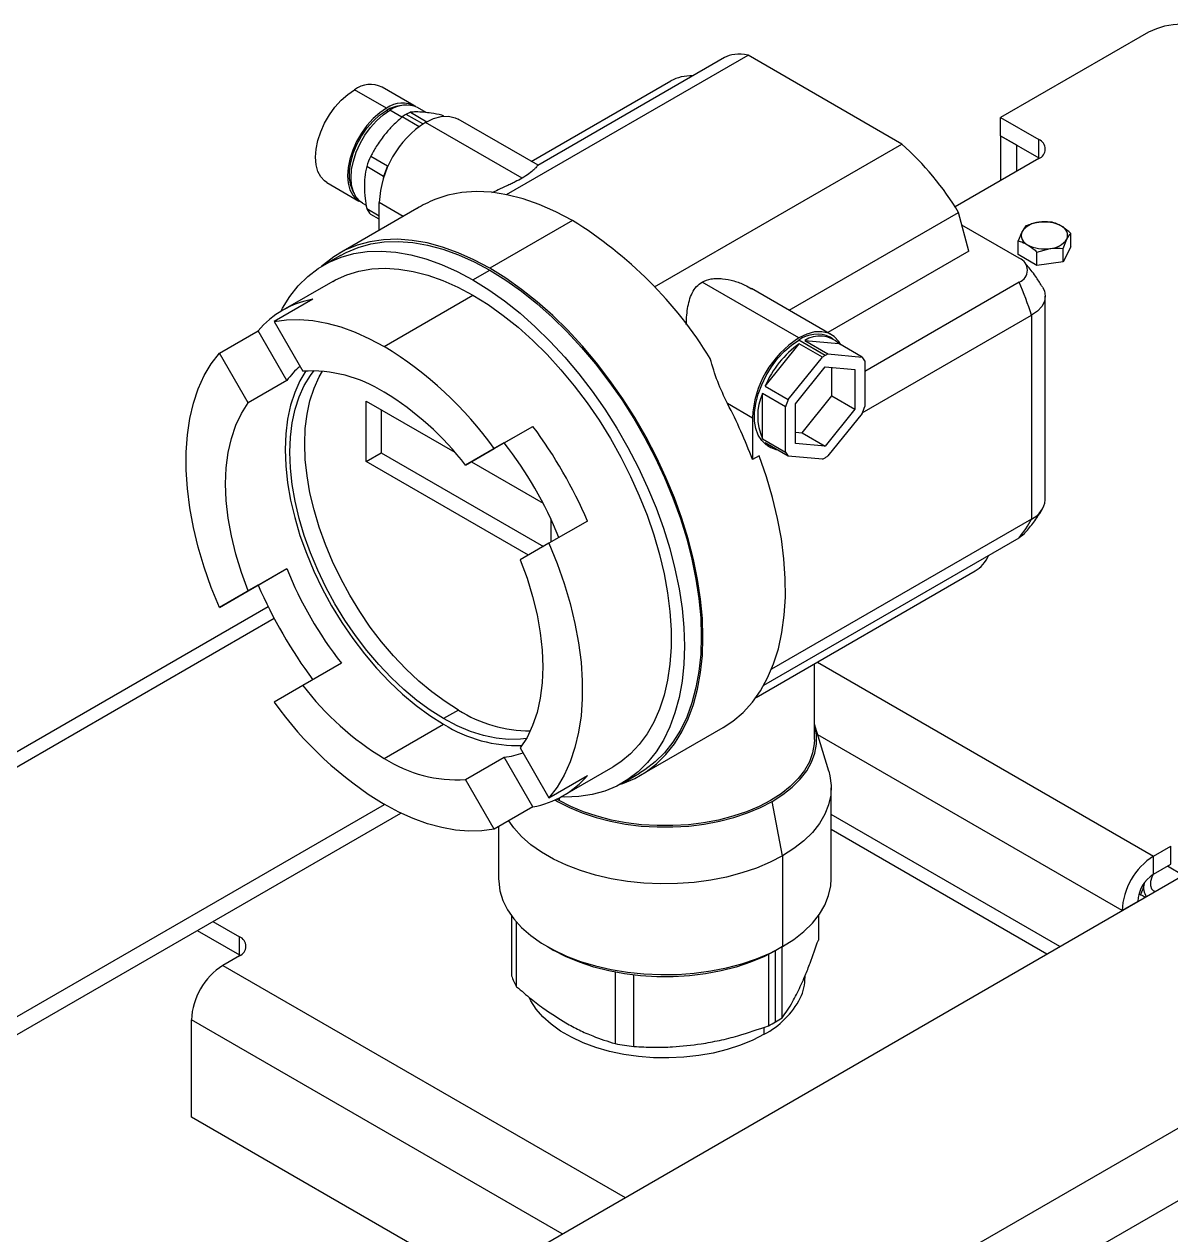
# Model space of a CAD drawing. Header units: metres. Extents: x 0 to 21025, y 0 to 14850.
# Drawn here: x 14417.8 to 14663.2, y 6301.2 to 6560.3 of the extents above; entities that cross this region are included whole.
import ezdxf

# ---------------------------------------------------------------- set-up
doc = ezdxf.new("R2010")
doc.units = ezdxf.units.M
doc.header["$LTSCALE"] = 25
doc.layers.add('SL4', color=4, linetype='Continuous')

msp = doc.modelspace()

# ---------------------------------------------------------------- linework, layer by layer
at = {"layer": 'SL4'}
for p, q in [((14658.448, 6558.588), (14626.798, 6540.317)), ((14521.032, 6523.833), (14572.719, 6553.671)), ((14605.651, 6534.66), (14572.719, 6553.671)), ((14567.658, 6553.161), (14527.713, 6530.101)), ((14526.326, 6530.949), (14556.164, 6548.174)), ((14495.31, 6542.324), (14488.468, 6546.273)), ((14501.209, 6542.908), (14494.368, 6546.857)), ((14495.663, 6541.638), (14495.31, 6541.842)), ((14498.633, 6540.405), (14496.07, 6541.885)), ((14502.287, 6538.381), (14498.69, 6540.458)), ((14503.121, 6538.958), (14499.565, 6541.01)), ((14500.44, 6541.468), (14503.943, 6539.446)), ((14503.844, 6541.387), (14501.969, 6542.469)), ((14507.597, 6540.622), (14507.175, 6540.866)), ((14626.798, 6540.317), (14634.944, 6535.615)), ((14626.798, 6536.428), (14626.798, 6540.317)), ((14524.354, 6527.353), (14503.671, 6539.293)), ((14527.759, 6530.121), (14510.671, 6539.986)), ((14626.798, 6536.431), (14626.794, 6536.428)), ((14626.794, 6536.428), (14626.794, 6526.828)), ((14626.794, 6536.428), (14630.162, 6534.484)), ((14626.798, 6536.428), (14634.944, 6531.726)), ((14634.944, 6531.726), (14634.944, 6535.615)), ((14552.688, 6504.085), (14605.651, 6534.66)), ((14630.164, 6534.485), (14630.162, 6534.484)), ((14630.162, 6534.484), (14630.162, 6528.772)), ((14491.955, 6532.08), (14495.571, 6529.992)), ((14634.944, 6531.533), (14617.052, 6521.204)), ((14634.944, 6531.726), (14635.104, 6531.629)), ((14494.696, 6527.736), (14491.08, 6529.824)), ((14494.752, 6527.369), (14494.696, 6527.736)), ((14482.569, 6526.419), (14489.41, 6522.469)), ((14493.772, 6516.201), (14493.772, 6522.147)), ((14498.921, 6519.174), (14493.772, 6522.147)), ((14501.826, 6520.851), (14485.212, 6511.26)), ((14490.17, 6522.03), (14490.969, 6521.569)), ((14491.08, 6520.843), (14493.772, 6519.289)), ((14493.772, 6518.549), (14491.955, 6519.598)), ((14581.521, 6499.085), (14617.773, 6520.013)), ((14619.99, 6511.736), (14617.773, 6520.013)), ((14535.137, 6518.272), (14517.46, 6508.067)), ((14630.783, 6510.211), (14618.499, 6517.303)), ((14632.192, 6517.148), (14631.387, 6515.913)), ((14637.799, 6517.943), (14634.996, 6517.91)), ((14640.184, 6512.337), (14640.99, 6514.302)), ((14641.795, 6512.636), (14641.795, 6515.537)), ((14619.99, 6511.736), (14589.798, 6494.307)), ((14630.581, 6511.046), (14630.581, 6513.948)), ((14634.577, 6511.542), (14637.381, 6512.304)), ((14641.795, 6512.636), (14640.184, 6509.435)), ((14640.184, 6509.435), (14640.184, 6512.337)), ((14485.462, 6510.827), (14481.842, 6508.737)), ((14634.577, 6508.64), (14630.581, 6511.046)), ((14634.577, 6508.64), (14634.577, 6511.542)), ((14640.184, 6509.435), (14634.577, 6508.64)), ((14513.839, 6505.568), (14517.46, 6507.658)), ((14483.842, 6505.273), (14473.108, 6499.076)), ((14583.574, 6493.166), (14562.892, 6505.106)), ((14630.783, 6505.098), (14597.716, 6486.008)), ((14479.531, 6501.456), (14471.258, 6496.68)), ((14494.832, 6491.33), (14513.839, 6502.302)), ((14590.574, 6493.859), (14573.485, 6503.724)), ((14636.354, 6458.482), (14636.354, 6502.119)), ((14471.258, 6496.68), (14477.406, 6486.031)), ((14597.186, 6477.116), (14633.425, 6498.037)), ((14633.425, 6498.037), (14633.425, 6454.4)), ((14459.558, 6489.923), (14467.831, 6494.699)), ((14473.979, 6484.05), (14467.831, 6494.699)), ((14576.387, 6482.82), (14583.69, 6491.906)), ((14589.231, 6489.411), (14583.574, 6492.676)), ((14588.64, 6489.048), (14583.69, 6491.906)), ((14584.872, 6492.588), (14589.822, 6489.73)), ((14584.872, 6492.588), (14592.176, 6491.935)), ((14590.981, 6492.931), (14590.274, 6493.34)), ((14597.126, 6489.077), (14592.176, 6491.935)), ((14465.706, 6479.274), (14459.558, 6489.923)), ((14581.337, 6479.963), (14588.64, 6489.048)), ((14589.822, 6489.73), (14597.126, 6489.077)), ((14582.867, 6479.038), (14589.231, 6486.955)), ((14589.231, 6486.955), (14595.595, 6486.386)), ((14590.645, 6480.757), (14590.645, 6486.828)), ((14595.595, 6486.386), (14595.595, 6477.9)), ((14597.716, 6488.237), (14597.716, 6478.498)), ((14473.979, 6484.05), (14465.706, 6479.274)), ((14580.746, 6478.44), (14575.796, 6481.297)), ((14575.796, 6471.559), (14575.796, 6481.297)), ((14576.387, 6482.82), (14581.337, 6479.963)), ((14584.281, 6472.841), (14590.645, 6480.757)), ((14590.645, 6480.757), (14595.595, 6477.9)), ((14490.989, 6479.653), (14509.94, 6468.713)), ((14490.989, 6466.727), (14490.989, 6479.653)), ((14573.675, 6476.02), (14568.337, 6479.101)), ((14580.746, 6468.701), (14580.746, 6478.44)), ((14582.867, 6470.552), (14582.867, 6479.038)), ((14494.171, 6477.817), (14494.171, 6468.564)), ((14573.675, 6476.02), (14573.675, 6467.13)), ((14595.595, 6477.9), (14589.231, 6469.983)), ((14597.126, 6476.975), (14589.822, 6467.89)), ((14518.406, 6469.461), (14526.68, 6474.237)), ((14520.532, 6470.687), (14526.68, 6474.237)), ((14582.867, 6472.967), (14584.281, 6472.841)), ((14584.281, 6472.841), (14589.231, 6469.983)), ((14520.532, 6470.687), (14512.259, 6465.911)), ((14575.796, 6471.559), (14580.746, 6468.701)), ((14581.337, 6467.86), (14576.387, 6470.718)), ((14589.231, 6469.983), (14582.867, 6470.552)), ((14490.989, 6466.727), (14494.171, 6468.564)), ((14494.171, 6468.564), (14528.913, 6448.508)), ((14512.259, 6465.911), (14518.406, 6469.461)), ((14575.089, 6467.946), (14573.675, 6467.13)), ((14576.875, 6470.13), (14577.582, 6469.721)), ((14588.64, 6467.207), (14581.337, 6467.86)), ((14525.732, 6446.67), (14490.989, 6466.727)), ((14513.526, 6466.643), (14528.847, 6457.798)), ((14538.38, 6453.972), (14530.106, 6449.197)), ((14530.496, 6454.447), (14530.496, 6449.421)), ((14633.425, 6454.4), (14577.764, 6422.267)), ((14576.118, 6418.832), (14630.783, 6450.389)), ((14530.106, 6449.197), (14523.959, 6445.646)), ((14465.706, 6439.028), (14473.979, 6443.804)), ((14467.831, 6440.254), (14473.979, 6443.804)), ((14574.452, 6416.212), (14621.351, 6443.286)), ((14467.831, 6440.254), (14459.558, 6435.478)), ((14459.558, 6435.478), (14465.706, 6439.028)), ((14469.977, 6435.631), (13961.964, 6142.362)), ((13966.726, 6141.89), (14471.25, 6433.145)), ((14587.569, 6423.784), (14659.525, 6382.245)), ((14485.679, 6423.539), (14477.406, 6418.763)), ((14586.936, 6407.22), (14586.936, 6423.419)), ((14477.406, 6418.763), (14471.258, 6415.213)), ((14157.984, 6031.479), (14826.202, 6417.233)), ((14510.742, 6413.504), (14507.56, 6411.667)), ((14838.051, 6408.52), (14164.72, 6019.813)), ((14494.832, 6403.143), (14507.56, 6410.491)), ((14549.707, 6399.54), (14567.385, 6409.745)), ((14590.002, 6400.397), (14586.949, 6410.458)), ((14652.789, 6370.58), (14587.637, 6408.191)), ((14512.259, 6398.644), (14520.532, 6403.42)), ((14526.68, 6392.771), (14520.532, 6403.42)), ((14523.959, 6405.4), (14530.106, 6394.752)), ((14533.103, 6395.15), (14543.837, 6401.347)), ((14518.406, 6387.995), (14512.259, 6398.644)), ((14530.106, 6394.752), (14538.38, 6399.527)), ((14545.837, 6397.883), (14549.457, 6399.973)), ((14590.536, 6377.417), (14590.536, 6396.85)), ((14013.024, 6115.163), (14494.867, 6393.325)), ((14526.68, 6392.771), (14518.406, 6387.995)), ((14532.309, 6394.158), (14531.798, 6394.46)), ((14532.309, 6394.716), (14532.309, 6394.158)), ((14580.109, 6382.318), (14577.917, 6393.954)), ((14013.024, 6111.274), (14498.384, 6391.467)), ((14639.485, 6362.898), (14590.536, 6391.155)), ((14519.336, 6388.532), (14519.336, 6377.417)), ((14636.695, 6361.287), (14590.536, 6387.934)), ((14580.109, 6382.318), (14580.109, 6362.885)), ((14659.525, 6382.245), (14663.228, 6384.383)), ((14659.525, 6378.357), (14659.525, 6382.245)), ((14663.228, 6380.495), (14663.228, 6384.383)), ((14111.687, 6058.206), (14670.129, 6380.588)), ((14659.525, 6378.357), (14663.228, 6380.495)), ((14665.869, 6378.129), (14662.5, 6380.074)), ((14659.464, 6374.899), (14659.869, 6374.665)), ((14656.157, 6372.524), (14652.789, 6370.58)), ((14656.157, 6372.524), (14656.157, 6372.522)), ((14656.765, 6373.982), (14656.42, 6374.181)), ((14522.1, 6369.477), (14522.1, 6356.619)), ((14587.773, 6369.477), (14587.773, 6364.28)), ((14652.789, 6370.58), (14652.789, 6370.578)), ((14458.16, 6368.246), (14463.819, 6364.979)), ((14523.182, 6354.289), (14523.182, 6368.126)), ((14454.792, 6366.301), (14463.819, 6361.091)), ((14463.819, 6361.091), (14463.819, 6364.979)), ((14529.759, 6362.887), (14531.174, 6362.07)), ((14578.625, 6346.775), (14578.625, 6362.027)), ((14580.109, 6362.885), (14578.695, 6362.068)), ((14580.056, 6347.654), (14580.056, 6362.854)), ((14463.819, 6360.897), (14460.283, 6358.856)), ((14460.283, 6358.856), (14546.384, 6309.151)), ((14463.819, 6361.091), (14463.979, 6360.994)), ((14577.101, 6361.206), (14577.101, 6345.948)), ((14544.265, 6357.391), (14544.265, 6342.118)), ((14548.301, 6341.494), (14548.301, 6356.769)), ((14584.936, 6356.35), (14584.936, 6356.644)), ((14453.548, 6326.389), (14453.548, 6347.191)), ((14532.912, 6301.375), (14453.548, 6347.191)), ((14576.15, 6344.104), (14576.15, 6345.636)), ((14514.896, 6290.974), (14453.548, 6326.389))]:
    msp.add_line(p, q, dxfattribs=at)
at = {"layer": 'SL4', "flags": 128}
for points in [[(14482.569, 6526.419), (14482.077, 6526.755), (14481.242, 6527.649), (14480.628, 6528.816), (14480.251, 6530.221), (14480.125, 6531.821), (14480.251, 6533.568), (14480.628, 6535.407), (14481.242, 6537.284), (14482.077, 6539.142), (14483.105, 6540.923), (14484.297, 6542.574), (14485.615, 6544.045), (14487.02, 6545.29), (14488.468, 6546.273)], [(14495.31, 6542.324), (14493.861, 6541.341), (14492.456, 6540.095), (14491.138, 6538.625), (14489.946, 6536.973), (14488.918, 6535.192), (14488.084, 6533.335), (14487.469, 6531.458), (14487.093, 6529.618), (14486.966, 6527.872), (14487.093, 6526.272), (14487.469, 6524.867), (14488.084, 6523.7), (14488.918, 6522.805), (14489.802, 6522.271)], [(14488.488, 6524.089), (14488.214, 6524.512), (14487.686, 6525.782), (14487.417, 6527.288), (14487.417, 6528.977), (14487.686, 6530.792), (14488.214, 6532.672), (14488.984, 6534.553), (14489.97, 6536.37), (14491.137, 6538.062), (14492.446, 6539.571), (14493.853, 6540.845), (14495.31, 6541.842)], [(14490.17, 6522.03), (14489.678, 6522.367), (14488.844, 6523.261), (14488.229, 6524.428), (14487.853, 6525.833), (14487.726, 6527.433), (14487.853, 6529.179), (14488.229, 6531.019), (14488.844, 6532.896), (14489.678, 6534.753), (14490.707, 6536.535), (14491.898, 6538.186), (14493.216, 6539.656), (14494.621, 6540.902), (14496.07, 6541.885)], [(14503.671, 6539.293), (14505.39, 6540.112), (14507.057, 6540.558), (14508.621, 6540.619), (14510.035, 6540.292), (14510.671, 6539.986)], [(14535.137, 6518.272), (14531.579, 6520.166), (14528.042, 6521.727), (14524.549, 6522.945), (14521.12, 6523.815), (14517.776, 6524.329), (14514.539, 6524.486), (14511.427, 6524.283), (14508.459, 6523.723), (14505.654, 6522.808)], [(14472.701, 6498.835), (14473.066, 6499.522), (14474.648, 6502.064), (14476.448, 6504.334), (14478.458, 6506.318), (14480.665, 6508.006), (14483.058, 6509.388), (14485.624, 6510.456), (14488.346, 6511.205), (14491.212, 6511.63), (14494.204, 6511.728), (14497.306, 6511.501), (14500.5, 6510.947), (14503.769, 6510.072), (14507.095, 6508.878), (14510.458, 6507.375), (14513.839, 6505.568)], [(14517.46, 6508.067), (14514.051, 6509.887), (14510.662, 6511.403), (14507.311, 6512.605), (14504.017, 6513.488), (14500.797, 6514.045), (14497.671, 6514.275), (14494.656, 6514.175), (14491.768, 6513.747), (14489.023, 6512.992), (14486.438, 6511.916), (14484.027, 6510.523), (14481.802, 6508.822), (14481.436, 6508.497)], [(14485.462, 6510.827), (14486.679, 6511.478), (14489.244, 6512.546), (14491.967, 6513.295), (14494.832, 6513.72), (14497.824, 6513.818), (14500.926, 6513.591), (14504.121, 6513.037), (14507.39, 6512.162), (14510.715, 6510.969), (14514.078, 6509.465), (14517.46, 6507.658)], [(14483.842, 6505.273), (14484.42, 6505.594), (14486.846, 6506.69), (14489.431, 6507.473), (14492.159, 6507.938), (14495.014, 6508.083), (14497.98, 6507.906), (14501.039, 6507.409), (14504.172, 6506.594), (14507.363, 6505.467), (14510.592, 6504.033), (14513.839, 6502.302)], [(14545.426, 6397.651), (14545.896, 6397.807), (14548.481, 6398.884), (14550.893, 6400.277), (14553.118, 6401.978), (14555.143, 6403.977), (14556.958, 6406.265), (14558.552, 6408.827), (14559.915, 6411.649), (14561.042, 6414.717), (14561.925, 6418.011), (14562.559, 6421.515), (14562.941, 6425.208), (14563.068, 6429.071), (14562.941, 6433.08), (14562.559, 6437.214), (14561.925, 6441.45), (14561.042, 6445.764), (14559.915, 6450.132), (14558.552, 6454.529), (14556.958, 6458.932), (14555.143, 6463.314), (14553.118, 6467.652), (14550.893, 6471.922), (14548.481, 6476.099), (14545.896, 6480.16), (14543.152, 6484.084), (14540.264, 6487.846), (14537.249, 6491.427), (14534.122, 6494.807), (14530.903, 6497.966), (14527.609, 6500.887), (14524.257, 6503.554), (14520.868, 6505.952), (14517.46, 6508.067)], [(14517.46, 6507.658), (14520.842, 6505.56), (14524.205, 6503.181), (14527.53, 6500.535), (14530.799, 6497.636), (14533.993, 6494.501), (14537.095, 6491.148), (14540.087, 6487.595), (14542.953, 6483.861), (14545.676, 6479.969), (14548.241, 6475.939), (14550.634, 6471.794), (14552.841, 6467.557), (14554.851, 6463.253), (14556.652, 6458.904), (14558.233, 6454.536), (14559.586, 6450.173), (14560.704, 6445.839), (14561.58, 6441.558), (14562.209, 6437.355), (14562.588, 6433.253), (14562.715, 6429.275), (14562.588, 6425.443), (14562.209, 6421.778), (14561.58, 6418.301), (14560.704, 6415.032), (14559.586, 6411.988), (14558.233, 6409.188), (14556.652, 6406.646), (14554.851, 6404.376), (14552.841, 6402.392), (14550.634, 6400.704), (14549.457, 6399.973)], [(14513.839, 6505.568), (14517.221, 6503.47), (14520.584, 6501.091), (14523.91, 6498.445), (14527.179, 6495.546), (14530.373, 6492.411), (14533.475, 6489.058), (14536.467, 6485.505), (14539.332, 6481.771), (14542.055, 6477.879), (14544.621, 6473.849), (14547.014, 6469.704), (14549.221, 6465.467), (14551.231, 6461.163), (14553.031, 6456.814), (14554.613, 6452.446), (14555.966, 6448.083), (14557.084, 6443.749), (14557.96, 6439.468), (14558.589, 6435.265), (14558.968, 6431.163), (14559.094, 6427.185), (14558.968, 6423.353), (14558.589, 6419.688), (14557.96, 6416.211), (14557.084, 6412.942), (14555.966, 6409.898), (14554.613, 6407.098), (14553.031, 6404.556), (14551.231, 6402.286), (14549.221, 6400.302), (14547.014, 6398.614), (14544.621, 6397.232), (14542.055, 6396.164), (14539.332, 6395.415), (14536.467, 6394.99), (14533.475, 6394.891), (14532.69, 6394.918)], [(14635.781, 6504.045), (14636.162, 6503.245), (14636.354, 6502.119), (14636.162, 6500.993), (14635.593, 6499.91), (14634.669, 6498.912), (14633.425, 6498.037)], [(14513.839, 6502.302), (14517.087, 6500.284), (14520.316, 6497.989), (14523.506, 6495.433), (14526.64, 6492.629), (14529.699, 6489.595), (14532.665, 6486.347), (14535.52, 6482.906), (14538.248, 6479.291), (14540.833, 6475.524), (14543.259, 6471.626), (14545.513, 6467.621), (14547.581, 6463.532), (14549.451, 6459.383), (14551.112, 6455.198), (14552.554, 6451.002), (14553.769, 6446.819), (14554.749, 6442.675), (14555.49, 6438.593), (14555.986, 6434.598), (14556.235, 6430.712), (14556.235, 6426.959), (14555.986, 6423.361), (14555.49, 6419.938), (14554.749, 6416.711), (14553.769, 6413.699), (14552.554, 6410.919), (14551.112, 6408.388), (14549.451, 6406.121), (14547.581, 6404.131), (14545.513, 6402.429), (14543.837, 6401.347)], [(14471.258, 6496.68), (14473.918, 6497.037), (14476.69, 6497.098), (14479.561, 6496.862), (14482.515, 6496.33), (14485.535, 6495.506), (14488.606, 6494.394), (14491.711, 6492.999), (14494.832, 6491.33)], [(14592.564, 6491.71), (14592.148, 6492.4), (14591.158, 6493.46), (14589.938, 6494.165), (14588.524, 6494.492), (14586.96, 6494.431), (14585.293, 6493.985), (14583.574, 6493.166)], [(14576.875, 6470.13), (14576.603, 6470.3), (14575.642, 6471.171), (14574.897, 6472.33), (14574.389, 6473.746), (14574.131, 6475.38), (14574.131, 6477.187), (14574.389, 6479.118), (14574.897, 6481.121), (14575.642, 6483.14), (14576.603, 6485.121), (14577.754, 6487.009), (14579.065, 6488.754), (14580.498, 6490.307), (14582.015, 6491.627), (14583.574, 6492.676)], [(14459.558, 6435.478), (14457.817, 6439.764), (14456.304, 6444.065), (14455.029, 6448.356), (14453.999, 6452.609), (14453.221, 6456.799), (14452.7, 6460.9), (14452.439, 6464.887), (14452.439, 6468.734), (14452.7, 6472.419), (14453.221, 6475.918), (14453.999, 6479.21), (14455.029, 6482.275), (14456.304, 6485.093), (14457.817, 6487.648), (14459.558, 6489.923)], [(14478.057, 6486.094), (14476.799, 6484.007), (14475.666, 6481.502), (14474.776, 6478.755), (14474.135, 6475.787), (14473.748, 6472.62), (14473.619, 6469.279), (14473.748, 6465.788), (14474.135, 6462.175), (14474.776, 6458.467), (14475.666, 6454.692), (14476.799, 6450.879), (14478.166, 6447.057), (14479.757, 6443.255), (14481.56, 6439.501), (14483.56, 6435.826), (14485.743, 6432.255), (14488.092, 6428.818), (14490.59, 6425.539), (14493.216, 6422.444), (14495.952, 6419.556), (14498.776, 6416.898), (14501.667, 6414.489), (14504.602, 6412.348), (14507.56, 6410.491)], [(14507.56, 6411.667), (14504.691, 6413.468), (14501.843, 6415.545), (14499.039, 6417.881), (14496.3, 6420.46), (14493.647, 6423.261), (14491.099, 6426.263), (14488.677, 6429.444), (14486.398, 6432.778), (14484.28, 6436.241), (14482.34, 6439.807), (14480.591, 6443.447), (14479.048, 6447.136), (14477.722, 6450.843), (14476.623, 6454.542), (14475.759, 6458.204), (14475.138, 6461.8), (14474.763, 6465.305), (14474.637, 6468.691), (14474.763, 6471.932), (14475.138, 6475.004), (14475.759, 6477.883), (14476.623, 6480.548), (14477.722, 6482.977), (14479.048, 6485.154), (14479.805, 6486.156)], [(14510.742, 6413.504), (14507.873, 6415.305), (14505.025, 6417.382), (14502.221, 6419.718), (14499.482, 6422.297), (14496.828, 6425.098), (14494.281, 6428.1), (14491.859, 6431.281), (14489.58, 6434.615), (14487.462, 6438.078), (14485.522, 6441.644), (14483.773, 6445.284), (14482.23, 6448.972), (14480.904, 6452.68), (14479.805, 6456.379), (14478.941, 6460.04), (14478.32, 6463.637), (14477.945, 6467.142), (14477.819, 6470.528), (14477.945, 6473.769), (14478.32, 6476.841), (14478.941, 6479.72), (14479.805, 6482.385), (14480.904, 6484.814), (14481.62, 6486.067)], [(14465.706, 6439.028), (14464.26, 6442.963), (14463.06, 6446.892), (14462.117, 6450.785), (14461.438, 6454.609), (14461.028, 6458.335), (14460.891, 6461.931), (14461.028, 6465.369), (14461.438, 6468.622), (14462.117, 6471.662), (14463.06, 6474.466), (14464.26, 6477.01), (14465.706, 6479.274)], [(14567.385, 6409.745), (14569.495, 6411.134), (14571.682, 6412.997), (14573.656, 6415.167), (14575.406, 6417.63), (14576.921, 6420.372), (14578.194, 6423.378), (14579.215, 6426.629), (14579.98, 6430.108), (14580.484, 6433.793), (14580.724, 6437.663), (14580.699, 6441.696), (14580.408, 6445.868), (14579.854, 6450.155), (14579.039, 6454.532), (14577.969, 6458.974), (14576.65, 6463.454), (14575.089, 6467.946)], [(14631.959, 6451.332), (14631.562, 6450.937), (14630.783, 6450.389)], [(14530.106, 6449.197), (14531.848, 6444.911), (14533.36, 6440.61), (14534.636, 6436.319), (14535.665, 6432.065), (14536.443, 6427.875), (14536.965, 6423.774), (14537.226, 6419.788), (14537.226, 6415.94), (14536.965, 6412.256), (14536.443, 6408.756), (14535.665, 6405.464), (14534.636, 6402.4), (14533.36, 6399.581), (14531.848, 6397.027), (14530.106, 6394.752)], [(14523.959, 6445.646), (14525.405, 6441.712), (14526.604, 6437.782), (14527.548, 6433.89), (14528.227, 6430.065), (14528.637, 6426.34), (14528.774, 6422.744), (14528.637, 6419.305), (14528.227, 6416.053), (14527.548, 6413.013), (14526.604, 6410.209), (14525.405, 6407.665), (14523.959, 6405.4)], [(14525.263, 6407.411), (14524.022, 6407.257), (14521.474, 6407.197), (14518.821, 6407.459), (14516.081, 6408.043), (14513.277, 6408.944), (14510.43, 6410.155), (14507.56, 6411.667)], [(14577.917, 6393.954), (14580.194, 6395.413), (14582.193, 6397.002), (14583.894, 6398.703), (14585.278, 6400.497), (14586.329, 6402.364), (14587.036, 6404.285), (14587.392, 6406.238), (14587.392, 6408.202), (14587.036, 6410.155), (14586.949, 6410.458)], [(14586.936, 6407.22), (14586.893, 6406.254), (14586.543, 6404.331), (14585.846, 6402.439), (14584.811, 6400.6), (14583.449, 6398.834), (14581.774, 6397.159), (14579.805, 6395.595), (14577.564, 6394.158), (14575.075, 6392.864), (14572.365, 6391.727), (14569.464, 6390.761), (14566.404, 6389.974), (14563.219, 6389.377), (14559.942, 6388.975), (14556.611, 6388.773), (14553.262, 6388.773), (14549.931, 6388.975), (14546.654, 6389.377), (14543.469, 6389.974), (14540.409, 6390.761), (14537.508, 6391.727), (14534.798, 6392.864), (14532.309, 6394.158)], [(14590.002, 6400.397), (14590.251, 6399.447), (14590.525, 6397.371), (14590.434, 6395.29), (14589.978, 6393.225), (14589.163, 6391.197), (14587.997, 6389.227), (14586.491, 6387.335), (14584.661, 6385.541), (14582.527, 6383.863), (14580.109, 6382.318)], [(14518.406, 6387.995), (14515.747, 6387.638), (14512.975, 6387.577), (14510.104, 6387.813), (14507.15, 6388.344), (14504.13, 6389.169), (14501.059, 6390.281), (14497.954, 6391.676), (14494.832, 6393.345)], [(14531.409, 6394.277), (14531.956, 6393.954), (14534.484, 6392.64), (14537.236, 6391.485), (14540.182, 6390.503), (14543.29, 6389.705), (14546.525, 6389.098), (14549.852, 6388.69), (14553.236, 6388.484), (14556.637, 6388.484), (14560.021, 6388.69), (14563.348, 6389.098), (14566.583, 6389.705), (14569.691, 6390.503), (14572.637, 6391.485), (14575.389, 6392.64), (14577.917, 6393.954)], [(14580.109, 6382.318), (14577.434, 6380.923), (14574.527, 6379.69), (14571.419, 6378.634), (14568.142, 6377.765), (14564.73, 6377.092), (14561.217, 6376.621), (14557.64, 6376.358), (14554.035, 6376.305), (14550.439, 6376.464), (14546.889, 6376.831), (14543.422, 6377.404), (14540.073, 6378.176), (14536.877, 6379.14), (14533.866, 6380.285), (14531.071, 6381.601), (14528.521, 6383.073), (14526.242, 6384.686), (14524.257, 6386.425), (14522.588, 6388.27), (14521.507, 6389.785)], [(14519.336, 6377.417), (14519.348, 6376.896), (14519.622, 6374.82), (14520.258, 6372.771), (14521.25, 6370.77), (14522.588, 6368.836), (14524.257, 6366.991), (14526.242, 6365.253), (14528.521, 6363.639), (14531.071, 6362.167), (14533.866, 6360.852), (14536.877, 6359.706), (14540.073, 6358.742), (14543.422, 6357.97), (14546.889, 6357.397), (14550.439, 6357.03), (14554.035, 6356.872), (14557.64, 6356.925), (14561.217, 6357.188), (14564.73, 6357.658), (14568.142, 6358.332), (14571.419, 6359.201), (14574.527, 6360.257), (14577.434, 6361.489), (14580.109, 6362.885)], [(14580.109, 6362.885), (14582.527, 6364.429), (14584.661, 6366.107), (14586.491, 6367.901), (14587.997, 6369.793), (14589.163, 6371.763), (14589.978, 6373.791), (14590.434, 6375.856), (14590.536, 6377.417)], [(14659.427, 6378.298), (14659.165, 6377.757), (14658.889, 6376.809), (14658.863, 6375.944), (14659.09, 6375.266), (14659.464, 6374.899)], [(14578.695, 6362.068), (14576.082, 6360.709), (14573.236, 6359.516), (14570.191, 6358.501), (14566.978, 6357.675), (14563.633, 6357.048), (14560.193, 6356.626), (14556.695, 6356.413), (14553.178, 6356.413), (14549.68, 6356.626), (14546.24, 6357.048), (14542.895, 6357.675), (14539.682, 6358.501), (14536.637, 6359.516), (14533.791, 6360.709), (14531.178, 6362.068), (14531.174, 6362.07)], [(14576.15, 6344.104), (14573.732, 6342.852), (14571.094, 6341.758), (14568.266, 6340.835), (14565.282, 6340.094), (14562.177, 6339.543), (14558.986, 6339.19), (14555.749, 6339.038), (14552.502, 6339.088), (14549.283, 6339.342), (14546.131, 6339.794), (14543.082, 6340.441), (14540.172, 6341.274), (14537.435, 6342.284), (14534.903, 6343.459), (14532.606, 6344.785), (14530.571, 6346.246), (14528.821, 6347.826), (14527.378, 6349.506), (14526.258, 6351.267), (14526, 6351.779)]]:
    msp.add_lwpolyline(points, dxfattribs=at)
at = {"layer": 'SL4'}
for centre, radius, start, end in [((14665.519, 6544.941), 15.37, 62.60967, 117.39033), ((14560.461, 6540.032), 9.206, 87.57906, 117.82203), ((14491.907, 6541.632), 5.776, 64.78089, 126.52957), ((14498.708, 6537.665), 5.767, 60.16482, 126.11057), ((14499.127, 6535.726), 7.21, 94.40879, 121.96921), ((14499.508, 6537.243), 5.776, 64.78089, 126.52957), ((14506.237, 6529.477), 13.325, 120.04822, 124.50014), ((14505.363, 6530.991), 11.576, 115.16613, 120.05591), ((14515.174, 6521.221), 21.422, 122.4763, 177.5237), ((14634.169, 6533.574), 2.183, 290.78342, 69.21658), ((14511.355, 6523.255), 21.313, 155.54043, 162.04821), ((14514.971, 6521.167), 21.313, 155.54043, 162.04821), ((14495.834, 6523.255), 5.331, 206.89312, 223.30822), ((14487.889, 6441.574), 90.084, 31.59353, 58.36548), ((14635.237, 6513.217), 4.7, 92.93538, 144.99748), ((14636.207, 6510.418), 7.589, 61.76957, 99.18513), ((14638.992, 6515.107), 2.154, 338.03807, 68.05041), ((14633.384, 6515.107), 2.154, 158.03807, 248.05041), ((14637.14, 6516.997), 4.7, 272.93538, 324.99748), ((14636.169, 6519.796), 7.589, 241.76957, 279.18513), ((14629.813, 6507.654), 2.735, 290.78342, 69.21658), ((14538.584, 6466.573), 99.924, 18.35325, 22.67699), ((14483.332, 6481.365), 20.447, 100.7129, 139.29785), ((14587.486, 6487.334), 6.621, 65.0996, 126.21086), ((14588.126, 6487.807), 5.783, 45.54699, 124.23398), ((14453.016, 6422.611), 80.442, 35.62068, 58.6789), ((14595.077, 6475.094), 21.422, 122.4764, 177.5236), ((14595.607, 6474.848), 20.808, 124.93855, 157.47231), ((14595.848, 6477.959), 13.226, 120.02035, 123.02385), ((14595.257, 6478.982), 12.044, 116.82578, 120.02261), ((14593.021, 6485.565), 5.402, 29.64249, 40.55885), ((14488.004, 6473.762), 17.394, 130.07677, 143.73582), ((14479.207, 6457.011), 29.076, 57.49291, 93.55033), ((14462.271, 6427.675), 62.934, 37.41314, 58.84327), ((14587.111, 6476.428), 12.318, 156.71626, 203.28374), ((14472.58, 6429.231), 107.965, 20.55045, 27.51062), ((14601.217, 6471.373), 21.656, 156.63267, 160.95597), ((14577.246, 6485.564), 21.656, 336.63267, 340.95597), ((14443.783, 6412.867), 103.142, 23.48659, 36.51341), ((14455.954, 6419.893), 82.16, 21.81293, 38.18707), ((14579.871, 6473.686), 4.576, 220.42989, 259.57549), ((14585.441, 6471.373), 5.402, 209.64249, 220.55885), ((14582.614, 6478.979), 13.226, 300.02035, 303.02385), ((14583.205, 6477.956), 12.044, 296.82578, 300.02261), ((14631.35, 6458.981), 5.029, 294.37466, 354.3052), ((14610.585, 6466.571), 25.881, 321.29937, 331.94631), ((14550.257, 6474.333), 82.16, 201.81293, 218.18707), ((14562.429, 6481.36), 103.142, 203.48659, 216.51341), ((14527.393, 6457), 62.934, 217.41314, 238.84327), ((14536.649, 6462.064), 80.442, 215.62068, 238.6789), ((14526.289, 6438.26), 29.233, 237.8713, 269.61839), ((14523.374, 6435.516), 29.603, 237.70971, 271.86063), ((14510.458, 6427.664), 29.076, 237.49291, 273.55033), ((14518.631, 6420.707), 17.391, 276.27335, 289.93375), ((14522.879, 6412.861), 20.447, 280.7129, 319.29785), ((14667.412, 6369.914), 14.638, 122.60548, 177.39452), ((14663.469, 6372.191), 7.319, 122.60548, 177.39452), ((14660.916, 6375.513), 3.512, 166.19861, 213.439), ((14463.044, 6362.938), 2.183, 290.78342, 69.21658), ((14468.171, 6346.525), 14.638, 122.60548, 177.39452), ((14534.831, 6361.112), 13.5, 199.43932, 210.3576), ((14574.409, 6356.393), 10.527, 334.54044, 359.76596), ((14567.608, 6360.411), 18.408, 297.64491, 332.34888), ((14562.103, 6375.421), 33.07, 296.97127, 299.97427), ((14563.579, 6372.863), 30.116, 299.97201, 303.16834), ((14554.554, 6395.277), 54.146, 259.04558, 263.36834)]:
    msp.add_arc(centre, radius, start, end, dxfattribs=at)
for centre, major_axis, ratio, start_param, end_param in [((14584.141, 6532.654), (-17.164, 20.024), 0.4107992, 5.8028983, 6.2064273), ((14603.373, 6521.552), (-17.164, 20.024), 0.4107992, 4.3012683, 5.0393226), ((14617.325, 6453.663), (-2.428, 11.001), 0.6979109, 3.3588735, 3.8755587)]:
    msp.add_ellipse(centre, major_axis=major_axis, ratio=ratio, start_param=start_param, end_param=end_param, dxfattribs=at)
for points, knots in [([(14498.69, 6540.458), (14497.908, 6539.768), (14496.522, 6538.545), (14495.346, 6537.157), (14494.832, 6536.551)], [0, 0, 0, 0, 0.5635963, 1, 1, 1, 1]), ([(14503.318, 6541.45), (14502.717, 6541.489), (14501.634, 6541.561), (14500.808, 6541.497), (14500.44, 6541.468)], [0, 0, 0, 0, 0.5546542, 1, 1, 1, 1]), ([(14507.175, 6540.866), (14506.394, 6541.012), (14505.007, 6541.27), (14503.831, 6541.395), (14503.318, 6541.45)], [0, 0, 0, 0, 0.5635963, 1, 1, 1, 1]), ([(14494.832, 6536.551), (14494.232, 6535.751), (14493.149, 6534.309), (14492.323, 6532.766), (14491.955, 6532.08)], [0, 0, 0, 0, 0.5546542, 1, 1, 1, 1]), ([(14527.723, 6530.083), (14527.718, 6530.085), (14527.702, 6530.092), (14527.555, 6529.908), (14527.299, 6529.611), (14526.814, 6529.109), (14526, 6528.375), (14524.883, 6527.682), (14524.354, 6527.353)], [0, 0, 0, 0, 0.092787, 0.2478594, 0.4032266, 0.5548508, 0.7891012, 1, 1, 1, 1]), ([(14491.08, 6529.824), (14490.924, 6529.079), (14490.649, 6527.756), (14490.608, 6526.267), (14490.59, 6525.617)], [0, 0, 0, 0, 0.5635963, 1, 1, 1, 1]), ([(14524.354, 6527.353), (14523.872, 6527.088), (14523.137, 6526.684), (14521.991, 6526.129), (14520.774, 6525.557), (14519.357, 6524.915), (14518.281, 6524.403), (14517.821, 6524.184)], [0, 0, 0, 0, 0.2534124, 0.3863149, 0.525582, 0.7971656, 1, 1, 1, 1]), ([(14490.59, 6525.617), (14490.619, 6524.76), (14490.671, 6523.216), (14490.954, 6521.575), (14491.08, 6520.843)], [0, 0, 0, 0, 0.5546542, 1, 1, 1, 1]), ([(14505.654, 6522.808), (14504.296, 6522.184), (14502.879, 6521.532), (14501.872, 6520.87), (14501.83, 6520.843)], [0, 0, 0, 0, 0.959072, 1, 1, 1, 1]), ([(14634.996, 6517.91), (14634.929, 6517.9), (14633.983, 6517.761), (14633.055, 6517.443), (14632.192, 6517.148)], [0, 0, 0, 0, 0.0702006, 1, 1, 1, 1]), ([(14639.797, 6517.105), (14639.641, 6517.195), (14638.965, 6517.585), (14638.306, 6517.787), (14637.799, 6517.943)], [0, 0, 0, 0, 0.2318493, 1, 1, 1, 1]), ([(14641.795, 6515.537), (14641.658, 6515.665), (14641.007, 6516.272), (14640.331, 6516.738), (14639.797, 6517.105)], [0, 0, 0, 0, 0.21100076, 1, 1, 1, 1]), ([(14631.387, 6515.913), (14631.368, 6515.874), (14631.096, 6515.329), (14630.829, 6514.613), (14630.581, 6513.948)], [0, 0, 0, 0, 0.0702006, 1, 1, 1, 1]), ([(14640.99, 6514.302), (14641.009, 6514.339), (14641.281, 6514.874), (14641.547, 6515.218), (14641.795, 6515.537)], [0, 0, 0, 0, 0.0702006, 1, 1, 1, 1]), ([(14630.581, 6513.948), (14631.088, 6513.792), (14631.747, 6513.589), (14632.423, 6513.2), (14632.579, 6513.109)], [0, 0, 0, 0, 0.7681507, 1, 1, 1, 1]), ([(14632.579, 6513.109), (14633.113, 6512.742), (14633.789, 6512.277), (14634.44, 6511.67), (14634.577, 6511.542)], [0, 0, 0, 0, 0.7889992, 1, 1, 1, 1]), ([(14637.381, 6512.304), (14637.447, 6512.313), (14638.394, 6512.442), (14639.322, 6512.387), (14640.184, 6512.337)], [0, 0, 0, 0, 0.0702006, 1, 1, 1, 1]), ([(14635.742, 6504.065), (14635.32, 6504.74), (14634.354, 6506.283), (14633.052, 6508.018), (14632.167, 6509.001), (14631.921, 6509.275)], [0, 0, 0, 0, 0.3592197, 0.8213807, 1, 1, 1, 1]), ([(14559.502, 6496.025), (14559.52, 6496.551), (14559.56, 6497.723), (14559.761, 6499.456), (14560.126, 6501.207), (14560.726, 6502.805), (14561.593, 6504.183), (14562.469, 6504.806), (14562.892, 6505.106)], [0, 0, 0, 0, 0.142126, 0.316335, 0.4921597, 0.6652634, 0.8384767, 1, 1, 1, 1]), ([(14562.892, 6505.106), (14563.52, 6505.379), (14564.485, 6505.8), (14566.022, 6505.916), (14567.657, 6505.849), (14569.715, 6505.409), (14571.808, 6504.652), (14572.999, 6503.962), (14573.467, 6503.691)], [0, 0, 0, 0, 0.1996777, 0.3070064, 0.4219292, 0.6414243, 0.8591557, 1, 1, 1, 1]), ([(14568.337, 6479.101), (14567.588, 6480.666), (14566.07, 6483.834), (14565.108, 6487.11), (14564.621, 6488.768)], [0, 0, 0, 0, 0.4940407, 1, 1, 1, 1]), ([(14631.93, 6451.337), (14632.207, 6451.647), (14633.118, 6452.668), (14634.422, 6454.414), (14635.361, 6455.926), (14635.762, 6456.571)], [0, 0, 0, 0, 0.200609, 0.6590711, 1, 1, 1, 1]), ([(14657.505, 6376.351), (14657.495, 6376.29), (14657.347, 6375.432), (14657.045, 6374.68), (14656.765, 6373.982)], [0, 0, 0, 0, 0.07020058, 1, 1, 1, 1]), ([(14656.765, 6373.982), (14656.942, 6373.894), (14657.323, 6373.706), (14657.639, 6373.556), (14657.808, 6373.476)], [0, 0, 0, 0, 0.4643964, 1, 1, 1, 1]), ([(14583.914, 6354.317), (14584.263, 6355.095), (14584.967, 6356.664), (14586.262, 6359.929), (14587.191, 6362.603), (14587.773, 6364.28)], [0, 0, 0, 0, 0.26832819, 0.54113783, 1, 1, 1, 1]), ([(14523.182, 6354.289), (14524.211, 6353.411), (14526.206, 6351.71), (14529.722, 6349.029), (14532.219, 6347.484), (14533.723, 6346.553)], [0, 0, 0, 0, 0.2977358, 0.5770217, 1, 1, 1, 1]), ([(14580.056, 6347.654), (14580.433, 6348.182), (14581.163, 6349.206), (14582.45, 6351.327), (14583.364, 6353.193), (14583.914, 6354.317)], [0, 0, 0, 0, 0.2977358, 0.5770217, 1, 1, 1, 1]), ([(14533.723, 6346.553), (14534.677, 6346.029), (14536.601, 6344.97), (14540.138, 6343.404), (14542.674, 6342.614), (14544.265, 6342.118)], [0, 0, 0, 0, 0.2683282, 0.5411378, 1, 1, 1, 1]), ([(14562.701, 6342.071), (14564.004, 6342.298), (14566.632, 6342.757), (14571.463, 6343.98), (14574.928, 6345.19), (14577.101, 6345.948)], [0, 0, 0, 0, 0.2683282, 0.5411378, 1, 1, 1, 1]), ([(14548.301, 6341.494), (14549.707, 6341.428), (14552.433, 6341.3), (14557.235, 6341.391), (14560.646, 6341.815), (14562.701, 6342.071)], [0, 0, 0, 0, 0.2977358, 0.5770217, 1, 1, 1, 1])]:
    msp.add_open_spline(points, degree=3, knots=knots, dxfattribs=at)

doc.saveas('drawing.dxf')
